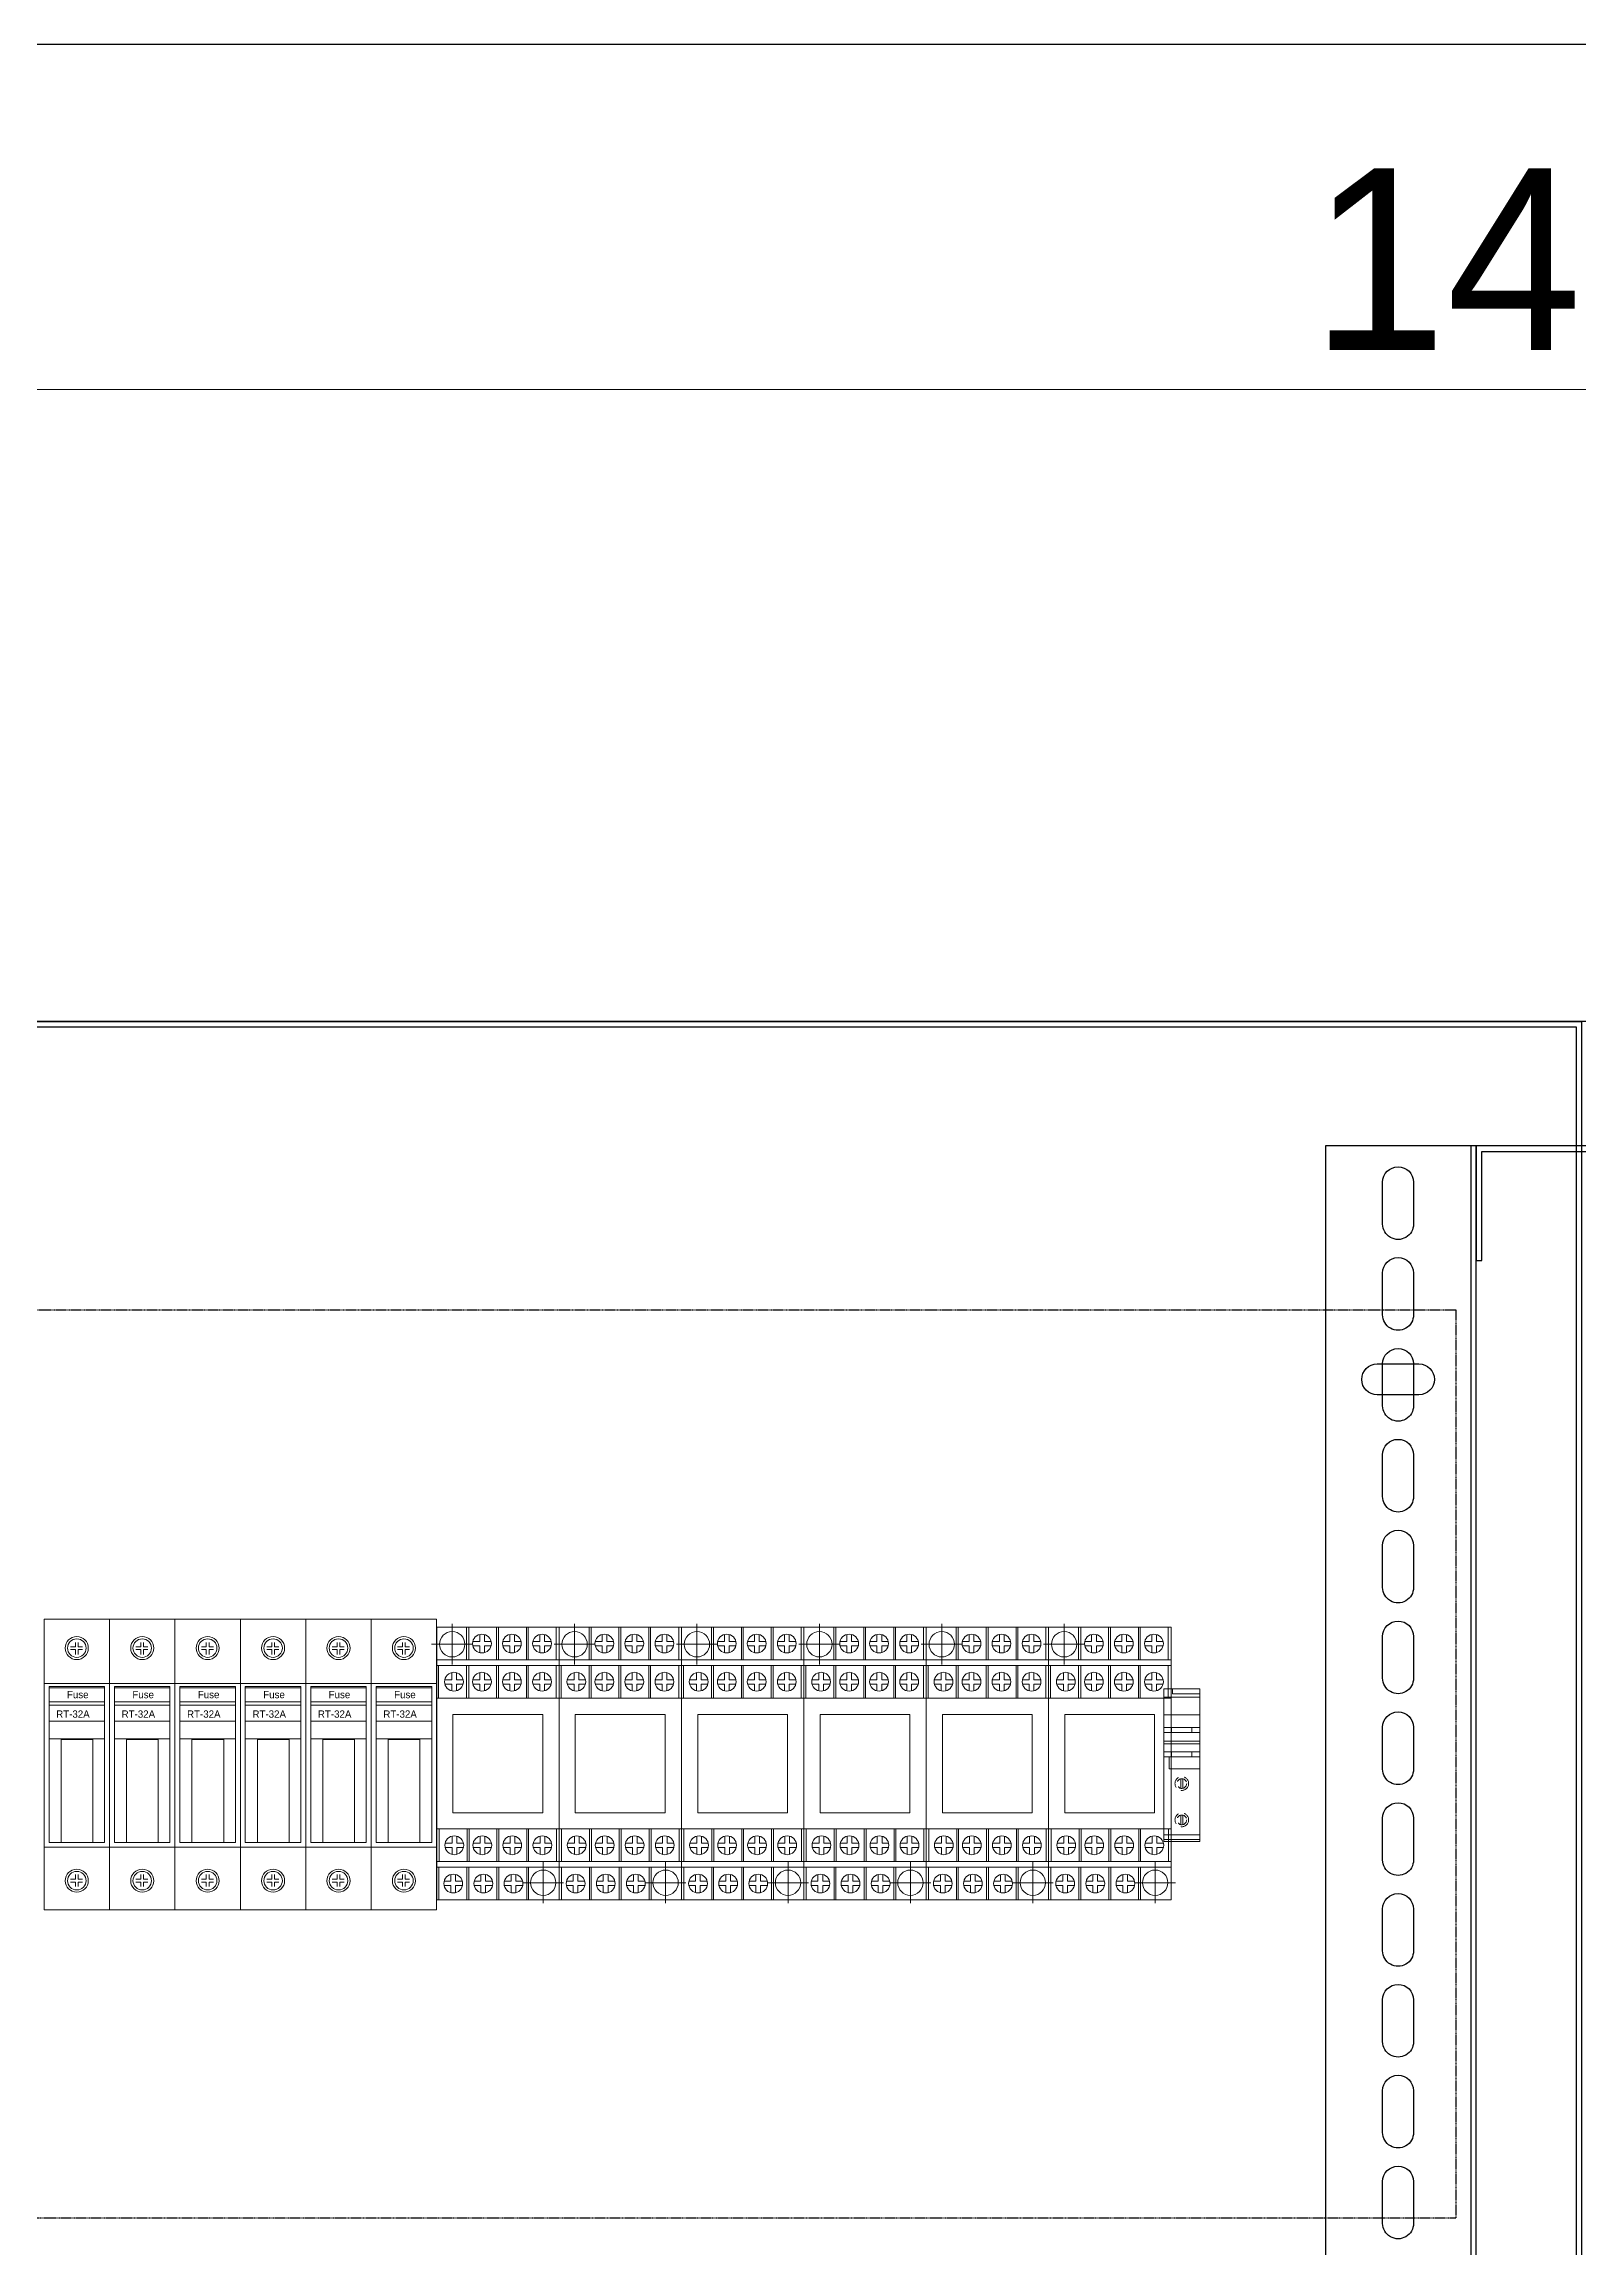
# Model space of a CAD drawing. Header units: millimetres. Extents: x 0 to 6325, y 0 to 4472.
# Drawn here: x 3860 to 4282, y 3866 to 4472 of the extents above; entities that cross this region are included whole.
import ezdxf

# ---------------------------------------------------------------- set-up
doc = ezdxf.new("R2010")
doc.units = ezdxf.units.MM
doc.linetypes.add('DASHED', pattern=[0.75, 0.5, -0.25])
doc.linetypes.add('HIDDEN2', pattern=[4.7625, 3.175, -1.5875])
for name, color, linetype in [('01', 7, 'HIDDEN2'), ('CNC', 7, 'Continuous'), ('DIM', 253, 'Continuous'), ('E600_Gen', 4, 'Continuous'), ('INSIDE', 6, 'Continuous'), ('THIET BI', 2, 'Continuous')]:
    doc.layers.add(name, color=color, linetype=linetype)
doc.layers.add('frame', color=6, linetype='Continuous', lineweight=40)
doc.layers.add('Nhat - Lien 2', color=34, linetype='Continuous', lineweight=5)
doc.styles.add('Arial', font='arial.ttf')
doc.styles.add('iso-25', font='txt', dxfattribs={"height": 19})
doc.dimstyles.new('CNC', dxfattribs={"dimtxt": 50, "dimasz": 5, "dimexe": 5, "dimexo": 15, "dimgap": 10, "dimtad": 1, "dimdec": 0, "dimtxsty": 'Standard', "dimblk": 'OPEN30', "dimcen": 10, "dimclrd": 5, "dimclre": 5, "dimclrt": 3, "dimazin": 3, "dimtfac": 1, "dimtdec": 0, "dimtmove": 0, "dimatfit": 3, "dimldrblk": 'ARCHTICK', "dimlwd": 9, "dimlwe": 9})

# ---------------------------------------------------------------- blocks, each defined once
blk = doc.blocks.new('*D3')
at = {"color": 0, "linetype": 'ByBlock', "lineweight": -2}
for p, q in [((3583.03, 4377.1), (3588.03, 4378.44)), ((3588.03, 4375.76), (3583.03, 4377.1)), ((3583.03, 4377.1), (3588.03, 4377.1)), ((4978.03, 4378.44), (4983.03, 4377.1)), ((4983.03, 4377.1), (4978.03, 4375.76)), ((4983.03, 4377.1), (4978.03, 4377.1))]:
    blk.add_line(p, q, dxfattribs=at)
at = {"layer": 'Defpoints', "color": 0, "ltscale": 0.5, "transparency": 16777216}
for p in [(4983.03, 4377.1), (3583.03, 4203.2), (4983.03, 4203.2)]:
    blk.add_point(p, dxfattribs=at)
at = {"layer": 'DIM', "color": 5, "lineweight": 9, "ltscale": 0.5, "transparency": 16777216}
for p, q in [((3583.03, 4218.2), (3583.03, 4382.1)), ((4983.03, 4218.2), (4983.03, 4382.1)), ((3588.03, 4377.1), (4978.03, 4377.1))]:
    blk.add_line(p, q, dxfattribs=at)
at = {"layer": 'DIM', "color": 3, "ltscale": 0.5, "transparency": 16777216, "insert": (4283.03, 4412.63), "char_height": 50, "attachment_point": 5}
blk.add_mtext('1400', dxfattribs=at)
blk = doc.blocks.new('_ArchTick')
at = {"color": 0, "const_width": 0.15}
blk.add_lwpolyline([(-0.5, -0.5), (0.5, 0.5)], dxfattribs=at)
blk = doc.blocks.new('_Open30')
at = {"color": 0, "linetype": 'ByBlock', "lineweight": -2}
for p, q in [((-1, 0.27), (0, 0)), ((0, 0), (-1, -0.27)), ((0, 0), (-1, 0))]:
    blk.add_line(p, q, dxfattribs=at)
blk = doc.blocks.new('ovan8.5x20')
at = {"layer": 'CNC', "color": 2, "lineweight": -3}
for p, q in [((5.75, 4.25), (-5.75, 4.25)), ((-5.75, -4.25), (5.75, -4.25))]:
    blk.add_line(p, q, dxfattribs=at)
for centre, start, end in [((-5.75, 0), 90, 270), ((5.75, 0), 270, 90)]:
    blk.add_arc(centre, 4.25, start, end, dxfattribs=at)
blk = doc.blocks.new('111')
at = {"color": 44, "ltscale": 3}
blk.add_line((111251.52, -56958.51), (111251.52, -58690.01), dxfattribs=at)
blk.add_lwpolyline([(111250.02, -56958.51), (111291.52, -56958.51), (111291.52, -58690.01), (111250.02, -58690.01)], close=True, dxfattribs=at)
at = {"layer": 'CNC', "lineweight": -3, "rotation": 270}
for p in [(111271.52, -56974.26), (111271.52, -56999.26), (111271.52, -57024.26), (111271.52, -57049.26), (111271.52, -57074.26), (111271.52, -57099.26), (111271.52, -57124.26), (111271.52, -57149.26), (111271.52, -57174.26), (111271.52, -57199.26), (111271.52, -57224.26), (111271.52, -57249.26)]:
    blk.add_blockref('ovan8.5x20', p, dxfattribs=at)
blk = doc.blocks.new('*U327')
at = {"layer": '01', "color": 6, "lineweight": 9}
blk.add_line((-10711.06, 39777.25), (-10711.06, 39819.25), dxfattribs=at)
at = {"layer": 'Nhat - Lien 2', "color": 6, "lineweight": 9}
for p, q in [((-10729.06, 39758.49), (-10729.06, 39838.49)), ((-10711.06, 39838.49), (-10729.06, 39838.49)), ((-10729.06, 39838.49), (-10729.06, 39758.49)), ((-10711.06, 39758.49), (-10711.06, 39838.49)), ((-10720.45, 39830.86), (-10721.79, 39830.86)), ((-10720.45, 39830.1), (-10721.79, 39830.1)), ((-10720.45, 39832.06), (-10720.45, 39830.86)), ((-10720.45, 39830.1), (-10720.45, 39828.76)), ((-10719.69, 39832.06), (-10719.69, 39830.86)), ((-10718.49, 39830.86), (-10719.69, 39830.86)), ((-10719.69, 39830.1), (-10719.69, 39828.76)), ((-10718.49, 39830.1), (-10719.69, 39830.1)), ((-10729.06, 39820.75), (-10711.06, 39820.75)), ((-10727.7, 39819.94), (-10712.43, 39819.94)), ((-10727.7, 39777.03), (-10727.7, 39819.94)), ((-10727.7, 39819.53), (-10712.43, 39819.53)), ((-10727.7, 39815.74), (-10727.7, 39817.61)), ((-10712.43, 39815.74), (-10727.7, 39815.74)), ((-10727.7, 39814.78), (-10712.43, 39814.78)), ((-10712.43, 39819.94), (-10712.43, 39777.03)), ((-10712.43, 39817.61), (-10712.43, 39815.74)), ((-10727.7, 39810.38), (-10712.43, 39810.38)), ((-10727.7, 39805.52), (-10712.43, 39805.52)), ((-10724.38, 39805.34), (-10715.65, 39805.34)), ((-10724.38, 39777.03), (-10724.38, 39805.34)), ((-10715.65, 39805.34), (-10715.65, 39777.03)), ((-10711.06, 39775.75), (-10729.06, 39775.75)), ((-10712.43, 39777.03), (-10727.7, 39777.03)), ((-10715.65, 39777.03), (-10724.38, 39777.03)), ((-10720.45, 39766.87), (-10721.79, 39766.87)), ((-10720.45, 39766.12), (-10721.79, 39766.12)), ((-10720.45, 39766.87), (-10720.45, 39768.22)), ((-10720.45, 39764.91), (-10720.45, 39766.12)), ((-10719.69, 39766.87), (-10719.69, 39768.22)), ((-10718.49, 39766.87), (-10719.69, 39766.87)), ((-10719.69, 39764.91), (-10719.69, 39766.12)), ((-10718.49, 39766.12), (-10719.69, 39766.12)), ((-10729.06, 39758.49), (-10711.06, 39758.49))]:
    blk.add_line(p, q, dxfattribs=at)
at = {"layer": 'Nhat - Lien 2', "color": 31, "lineweight": 9}
for p, q in [((-10729.06, 39820.75), (-10729.06, 39775.75)), ((-10729.06, 39775.75), (-10729.06, 39820.75)), ((-10711.06, 39820.75), (-10711.06, 39775.75))]:
    blk.add_line(p, q, dxfattribs=at)
at = {"layer": 'Nhat - Lien 2', "color": 6, "lineweight": 9}
for centre, radius in [((-10720.06, 39830.49), 3.17), ((-10720.06, 39830.49), 2.55), ((-10720.06, 39766.49), 3.17), ((-10720.06, 39766.49), 2.55)]:
    blk.add_circle(centre, radius, dxfattribs=at)
at = {"layer": 'frame', "color": 6, "lineweight": 9, "style": 'iso-25'}
for s, p in [('Fuse', (-10722.77, 39816.7)), ('RT-32A', (-10725.73, 39811.34))]:
    blk.add_text(s, height=2, dxfattribs=at).set_placement(p)
blk = doc.blocks.new('MFNN')
at = {"layer": '01', "color": 6, "linetype": 'Continuous', "lineweight": 9}
for p, q in [((-10647.65, 39819.27), (-10637.67, 39819.27)), ((-10647.65, 39819.27), (-10647.65, 39777.28)), ((-10647.65, 39818.71), (-10637.67, 39818.71)), ((-10647.65, 39817.44), (-10637.67, 39817.44)), ((-10637.67, 39819.27), (-10637.67, 39777.28)), ((-10647.65, 39799.29), (-10639.17, 39799.29)), ((-10647.65, 39795.95), (-10637.67, 39795.95)), ((-10645.43, 39794.61), (-10645.43, 39795.95)), ((-10639.86, 39794.61), (-10639.86, 39795.95)), ((-10639.17, 39799.29), (-10639.17, 39795.95)), ((-10647.65, 39794.61), (-10637.67, 39794.61)), ((-10647.65, 39792.34), (-10637.67, 39792.34)), ((-10647.65, 39791.62), (-10637.67, 39791.62)), ((-10647.65, 39789.25), (-10637.67, 39789.25)), ((-10647.65, 39787.91), (-10637.67, 39787.91)), ((-10647.65, 39784.4), (-10637.67, 39784.4)), ((-10645.43, 39789.25), (-10645.43, 39787.91)), ((-10639.86, 39789.25), (-10639.86, 39787.91)), ((-10647.65, 39779.53), (-10637.67, 39779.53)), ((-10647.65, 39778.62), (-10640.13, 39778.62)), ((-10640.13, 39777.28), (-10640.13, 39778.62)), ((-10637.67, 39777.28), (-10647.65, 39777.28))]:
    blk.add_line(p, q, dxfattribs=at)
at = {"layer": '01', "color": 4, "lineweight": 9}
for p, q in [((-10642.97, 39814.58), (-10642.96, 39812.03)), ((-10642.36, 39814.58), (-10642.35, 39812.03)), ((-10642.97, 39804.58), (-10642.96, 39802.03)), ((-10642.36, 39804.58), (-10642.35, 39802.03))]:
    blk.add_line(p, q, dxfattribs=at)
for centre, radius in [((-10642.65, 39813.3), 1.88), ((-10642.65, 39813.3), 1.34), ((-10642.65, 39803.3), 1.88), ((-10642.65, 39803.3), 1.34)]:
    blk.add_circle(centre, radius, dxfattribs=at)
blk = doc.blocks.new('Relay')
at = {"color": 7, "linetype": 'Continuous', "lineweight": 20}
for p, q in [((-5628.4, 13297.8), (-5637.7, 13297.8)), ((-5576.8, 13288.4), (-5628.4, 13288.4)), ((-5576.8, 13231.9), (-5576.8, 13288.4))]:
    blk.add_line(p, q, dxfattribs=at)
at = {"color": 6, "linetype": 'Continuous', "lineweight": 0}
blk.add_lwpolyline([(-5628.4, 13288.4), (-5576.8, 13288.4), (-5576.8, 13231.9), (-5628.4, 13231.9)], close=True, dxfattribs=at)
at = {"layer": 'INSIDE', "color": 9, "linetype": 'Continuous', "lineweight": 0}
for p, q in [((-5628.8, 13317), (-5628.8, 13340.4)), ((-5640.6, 13328.7), (-5617.1, 13328.7)), ((-5576.5, 13203.4), (-5576.5, 13180)), ((-5564.8, 13191.7), (-5588.2, 13191.7))]:
    blk.add_line(p, q, dxfattribs=at)
at = {"layer": 'INSIDE', "color": 6, "linetype": 'Continuous', "lineweight": 0}
for p, q in [((-5620.5, 13338.5), (-5620.5, 13319.7)), ((-5619.3, 13338.5), (-5619.3, 13319.7)), ((-5603.3, 13338.5), (-5603.3, 13319.7)), ((-5602.2, 13338.5), (-5602.2, 13319.7)), ((-5586.1, 13338.5), (-5586.1, 13319.7)), ((-5585.1, 13338.5), (-5585.1, 13319.7)), ((-5569, 13338.5), (-5569, 13319.7)), ((-5617, 13330.3), (-5613, 13330.3)), ((-5617, 13327.8), (-5613, 13327.8)), ((-5613, 13334.4), (-5613, 13330.3)), ((-5613, 13327.8), (-5613, 13323.9)), ((-5610.3, 13334.3), (-5610.3, 13330.3)), ((-5610.3, 13330.3), (-5606.5, 13330.3)), ((-5610.3, 13327.8), (-5606.5, 13327.8)), ((-5610.3, 13327.8), (-5610.3, 13323.9)), ((-5599.7, 13330.3), (-5595.7, 13330.3)), ((-5599.7, 13327.8), (-5595.7, 13327.8)), ((-5595.7, 13334.4), (-5595.7, 13330.3)), ((-5595.7, 13327.8), (-5595.7, 13323.9)), ((-5593, 13334.3), (-5593, 13330.3)), ((-5593, 13330.3), (-5589.2, 13330.3)), ((-5593, 13327.8), (-5593, 13323.9)), ((-5593, 13327.8), (-5589.2, 13327.8)), ((-5582.5, 13330.3), (-5578.5, 13330.3)), ((-5582.4, 13327.8), (-5578.5, 13327.8)), ((-5578.5, 13334.4), (-5578.5, 13330.3)), ((-5578.5, 13327.8), (-5578.5, 13323.9)), ((-5575.8, 13334.3), (-5575.8, 13330.3)), ((-5575.8, 13330.3), (-5571.9, 13330.3)), ((-5575.8, 13327.8), (-5575.8, 13323.9)), ((-5575.8, 13327.8), (-5572, 13327.8)), ((-5567.6, 13316.5), (-5637.9, 13316.5)), ((-5567.4, 13319.7), (-5637.7, 13319.7)), ((-5636.6, 13316.5), (-5636.6, 13297.8)), ((-5629.1, 13312.4), (-5629.1, 13308.3)), ((-5626.4, 13312.4), (-5626.4, 13308.3)), ((-5620.5, 13316.5), (-5620.5, 13297.8)), ((-5619.3, 13316.5), (-5619.3, 13297.8)), ((-5613, 13312.4), (-5613, 13308.3)), ((-5610.3, 13312.4), (-5610.3, 13308.3)), ((-5603.3, 13316.5), (-5603.3, 13297.8)), ((-5602.2, 13316.5), (-5602.2, 13297.8)), ((-5595.7, 13312.4), (-5595.7, 13308.3)), ((-5593, 13312.4), (-5593, 13308.3)), ((-5586.1, 13316.5), (-5586.1, 13297.8)), ((-5585.1, 13316.5), (-5585.1, 13297.8)), ((-5578.5, 13312.4), (-5578.5, 13308.3)), ((-5575.8, 13312.4), (-5575.8, 13308.3)), ((-5569, 13316.5), (-5567.6, 13316.5)), ((-5569, 13316.5), (-5569, 13297.8)), ((-5633.1, 13308.3), (-5629.1, 13308.3)), ((-5633.1, 13305.8), (-5629.1, 13305.8)), ((-5629.1, 13305.8), (-5629.1, 13301.9)), ((-5626.4, 13308.3), (-5622.6, 13308.3)), ((-5626.4, 13305.8), (-5626.4, 13301.9)), ((-5626.4, 13305.8), (-5622.6, 13305.8)), ((-5617, 13308.3), (-5613, 13308.3)), ((-5617, 13305.8), (-5613, 13305.8)), ((-5613, 13305.8), (-5613, 13301.9)), ((-5610.3, 13308.3), (-5606.5, 13308.3)), ((-5610.3, 13305.8), (-5606.5, 13305.8)), ((-5610.3, 13305.8), (-5610.3, 13301.9)), ((-5599.7, 13308.3), (-5595.7, 13308.3)), ((-5599.7, 13305.8), (-5595.7, 13305.8)), ((-5595.7, 13305.8), (-5595.7, 13301.9)), ((-5593, 13308.3), (-5589.2, 13308.3)), ((-5593, 13305.8), (-5593, 13301.9)), ((-5593, 13305.8), (-5589.2, 13305.8)), ((-5582.5, 13308.3), (-5578.5, 13308.3)), ((-5582.4, 13305.8), (-5578.5, 13305.8)), ((-5578.5, 13305.8), (-5578.5, 13301.9)), ((-5575.8, 13308.3), (-5571.9, 13308.3)), ((-5575.8, 13305.8), (-5575.8, 13301.9)), ((-5575.8, 13305.8), (-5572, 13305.8)), ((-5567.4, 13297.8), (-5637.7, 13297.8)), ((-5567.2, 13222.6), (-5637.5, 13222.6)), ((-5636.3, 13203.8), (-5636.3, 13222.6)), ((-5620.2, 13203.8), (-5620.2, 13222.6)), ((-5619.1, 13203.8), (-5619.1, 13222.6)), ((-5603.1, 13203.8), (-5603.1, 13222.6)), ((-5602, 13203.8), (-5602, 13222.6)), ((-5585.9, 13203.8), (-5585.9, 13222.6)), ((-5584.9, 13203.8), (-5584.9, 13222.6)), ((-5568.8, 13203.8), (-5568.8, 13222.6)), ((-5632.9, 13212), (-5628.9, 13212)), ((-5632.8, 13214.5), (-5628.9, 13214.5)), ((-5628.9, 13214.5), (-5628.9, 13218.4)), ((-5628.9, 13207.9), (-5628.9, 13212)), ((-5626.2, 13214.5), (-5626.2, 13218.4)), ((-5626.2, 13214.5), (-5622.4, 13214.5)), ((-5626.2, 13208), (-5626.2, 13212)), ((-5626.2, 13212), (-5622.4, 13212)), ((-5616.8, 13214.5), (-5612.8, 13214.5)), ((-5616.8, 13212), (-5612.8, 13212)), ((-5612.8, 13214.5), (-5612.8, 13218.4)), ((-5612.8, 13207.9), (-5612.8, 13212)), ((-5610.1, 13214.5), (-5610.1, 13218.4)), ((-5610.1, 13214.5), (-5606.3, 13214.5)), ((-5610.1, 13212), (-5606.3, 13212)), ((-5610.1, 13208), (-5610.1, 13212)), ((-5599.5, 13214.5), (-5595.5, 13214.5)), ((-5599.5, 13212), (-5595.5, 13212)), ((-5595.5, 13214.5), (-5595.5, 13218.4)), ((-5595.5, 13207.9), (-5595.5, 13212)), ((-5592.8, 13214.5), (-5592.8, 13218.4)), ((-5592.8, 13214.5), (-5589, 13214.5)), ((-5592.8, 13208), (-5592.8, 13212)), ((-5592.8, 13212), (-5589, 13212)), ((-5582.2, 13214.5), (-5578.3, 13214.5)), ((-5582.2, 13212), (-5578.3, 13212)), ((-5578.3, 13214.5), (-5578.3, 13218.4)), ((-5578.3, 13207.9), (-5578.3, 13212)), ((-5575.6, 13214.5), (-5575.6, 13218.4)), ((-5575.6, 13214.5), (-5571.8, 13214.5)), ((-5575.6, 13208), (-5575.6, 13212)), ((-5575.6, 13212), (-5571.7, 13212)), ((-5637.9, 13200.6), (-5567.6, 13200.6)), ((-5567.4, 13203.8), (-5637.7, 13203.8)), ((-5636.4, 13181.9), (-5636.4, 13200.6)), ((-5626.9, 13192.6), (-5626.9, 13196.5)), ((-5620.3, 13181.9), (-5620.3, 13200.6)), ((-5619.3, 13181.9), (-5619.3, 13200.6)), ((-5609.6, 13192.6), (-5609.6, 13196.5)), ((-5603.1, 13181.9), (-5603.1, 13200.6)), ((-5602, 13181.9), (-5602, 13200.6)), ((-5592.3, 13192.6), (-5592.3, 13196.5)), ((-5586, 13181.9), (-5586, 13200.6)), ((-5584.9, 13181.9), (-5584.9, 13200.6)), ((-5568.8, 13203.8), (-5567.4, 13203.8)), ((-5629.6, 13192.6), (-5633.4, 13192.6)), ((-5629.6, 13190), (-5633.4, 13190)), ((-5629.6, 13192.6), (-5629.6, 13196.4)), ((-5629.6, 13186), (-5629.6, 13190)), ((-5622.9, 13192.6), (-5626.9, 13192.6)), ((-5626.9, 13186), (-5626.9, 13190)), ((-5622.9, 13190), (-5626.9, 13190)), ((-5612.3, 13192.6), (-5616.1, 13192.6)), ((-5612.3, 13190), (-5616.1, 13190)), ((-5612.3, 13192.6), (-5612.3, 13196.4)), ((-5612.3, 13186), (-5612.3, 13190)), ((-5605.6, 13192.6), (-5609.6, 13192.6)), ((-5609.6, 13186), (-5609.6, 13190)), ((-5605.6, 13190), (-5609.6, 13190)), ((-5595, 13190), (-5598.9, 13190)), ((-5595, 13192.6), (-5598.8, 13192.6)), ((-5595, 13192.6), (-5595, 13196.4)), ((-5595, 13186), (-5595, 13190)), ((-5588.4, 13192.6), (-5592.3, 13192.6)), ((-5588.3, 13190), (-5592.3, 13190)), ((-5592.3, 13186), (-5592.3, 13190))]:
    blk.add_line(p, q, dxfattribs=at)
blk.add_lwpolyline([(-5637.7, 13181.9), (-5567.4, 13181.9), (-5567.4, 13338.5), (-5637.7, 13338.5)], close=True, dxfattribs=at)
for centre, radius in [((-5628.8, 13328.7), 7.28), ((-5611.7, 13329.1), 5.4), ((-5594.5, 13329.1), 5.4), ((-5577.2, 13329.1), 5.4), ((-5627.8, 13307.2), 5.4), ((-5611.7, 13307.2), 5.4), ((-5594.5, 13307.2), 5.4), ((-5577.2, 13307.2), 5.4), ((-5627.6, 13213.2), 5.4), ((-5611.5, 13213.2), 5.4), ((-5594.3, 13213.2), 5.4), ((-5577, 13213.2), 5.4), ((-5628.2, 13191.2), 5.4), ((-5610.9, 13191.2), 5.4), ((-5593.6, 13191.2), 5.4), ((-5576.5, 13191.7), 7.28)]:
    blk.add_circle(centre, radius, dxfattribs=at)
blk = doc.blocks.new('KHUNG CHUẨN')
at = {"color": 7}
blk.add_lwpolyline([(16919.25, -26555.16), (19889.25, -26555.16), (19889.25, -28655.16), (16919.25, -28655.16)], close=True, dxfattribs=at)
at = {"color": 3, "style": 'Arial'}
for tag, p in [('#01', (17055.57, -28580.1)), ('#02', (17431.39, -28580.1)), ('#03', (18030.58, -28580.1)), ('#08', (18751.7, -28580.1)), ('#10', (19064.78, -28580.1)), ('#11', (19060.3, -28625.69)), ('#12', (19806.46, -28628.91)), ('#05', (17308.45, -28633.02)), ('#06', (17632.65, -28633.73)), ('#09', (18753.85, -28632.6)), ('#04', (17024.77, -28634.62)), ('#07', (18002.01, -28634.74))]:
    blk.add_attdef(tag, p, '', height=20, dxfattribs=at)

msp = doc.modelspace()

# ---------------------------------------------------------------- linework, layer by layer
at = {"color": 7, "ltscale": 0.5}
for points in [[(3583.03, 2403.2), (4983.03, 2403.2), (4983.03, 4203.2), (3583.03, 4203.2)], [(3583.03, 4203.2), (4283.03, 4203.2), (4283.03, 2403.2), (3583.03, 2403.2)], [(3584.53, 4201.7), (4281.53, 4201.7), (4281.53, 2404.7), (3584.53, 2404.7)]]:
    msp.add_lwpolyline(points, close=True, dxfattribs=at)
at = {"color": 44, "ltscale": 3}
msp.add_lwpolyline([(4255.53, 4137.45), (4255.53, 4167.45), (4310.53, 4167.45), (4310.53, 4137.45), (4312.03, 4137.45), (4312.03, 4168.95), (4254.03, 4168.95), (4254.03, 4137.45)], close=True, dxfattribs=at)
at = {"layer": 'THIET BI', "color": 33, "linetype": 'DASHED', "ltscale": 0.5}
msp.add_lwpolyline([(4248.53, 4123.76), (3623.03, 4123.76), (3623.03, 3873.95), (4248.53, 3873.95)], close=True, dxfattribs=at)

# ---------------------------------------------------------------- block references
at = {"color": 3, "xscale": 2.129600000007485, "yscale": 2.129600000007485, "zscale": 2.129600000007485}
msp.add_blockref('KHUNG CHUẨN', (-36031.23, 61024.03), dxfattribs=at)
at = {"xscale": -1}
msp.add_blockref('111', (115504.05, 61127.47), dxfattribs=at)
for p in [(14589.09, -35799.73), (14607.09, -35799.73), (14625.09, -35799.73), (14643.09, -35799.73), (14661.09, -35799.73), (14679.09, -35799.73)]:
    msp.add_blockref('*U327', p)
at = {"color": 7, "linetype": 'Continuous', "xscale": 0.4788629342801869, "yscale": 0.4788629342801869, "zscale": 0.4788629342801869}
for p in [(6667.73, -2350.81), (6701.4, -2350.81), (6735.07, -2350.81), (6768.74, -2350.81), (6802.41, -2350.81), (6836.08, -2350.81)]:
    msp.add_blockref('Relay', p, dxfattribs=at)
at = {"layer": 'CNC', "lineweight": -3, "xscale": -1, "rotation": 180}
msp.add_blockref('ovan8.5x20', (4232.53, 4104.7), dxfattribs=at)
at = {"layer": 'E600_Gen', "color": 3, "rotation": 180}
msp.add_blockref('MFNN', (-6469.62, 43796.79), dxfattribs=at)

# ---------------------------------------------------------------- dimensions: what is measured, and where the dimension line sits
at = {"layer": 'DIM', "color": 7, "ltscale": 0.5}
dim = msp.add_linear_dim(base=(4983.03, 4377.1), p1=(3583.03, 4203.2), p2=(4983.03, 4203.2), dimstyle='CNC', dxfattribs=at)
dim.commit()
dim.dimension.update_dxf_attribs({"geometry": '*D3', "text_midpoint": (4283.03, 4412.63)})

doc.saveas('drawing.dxf')
